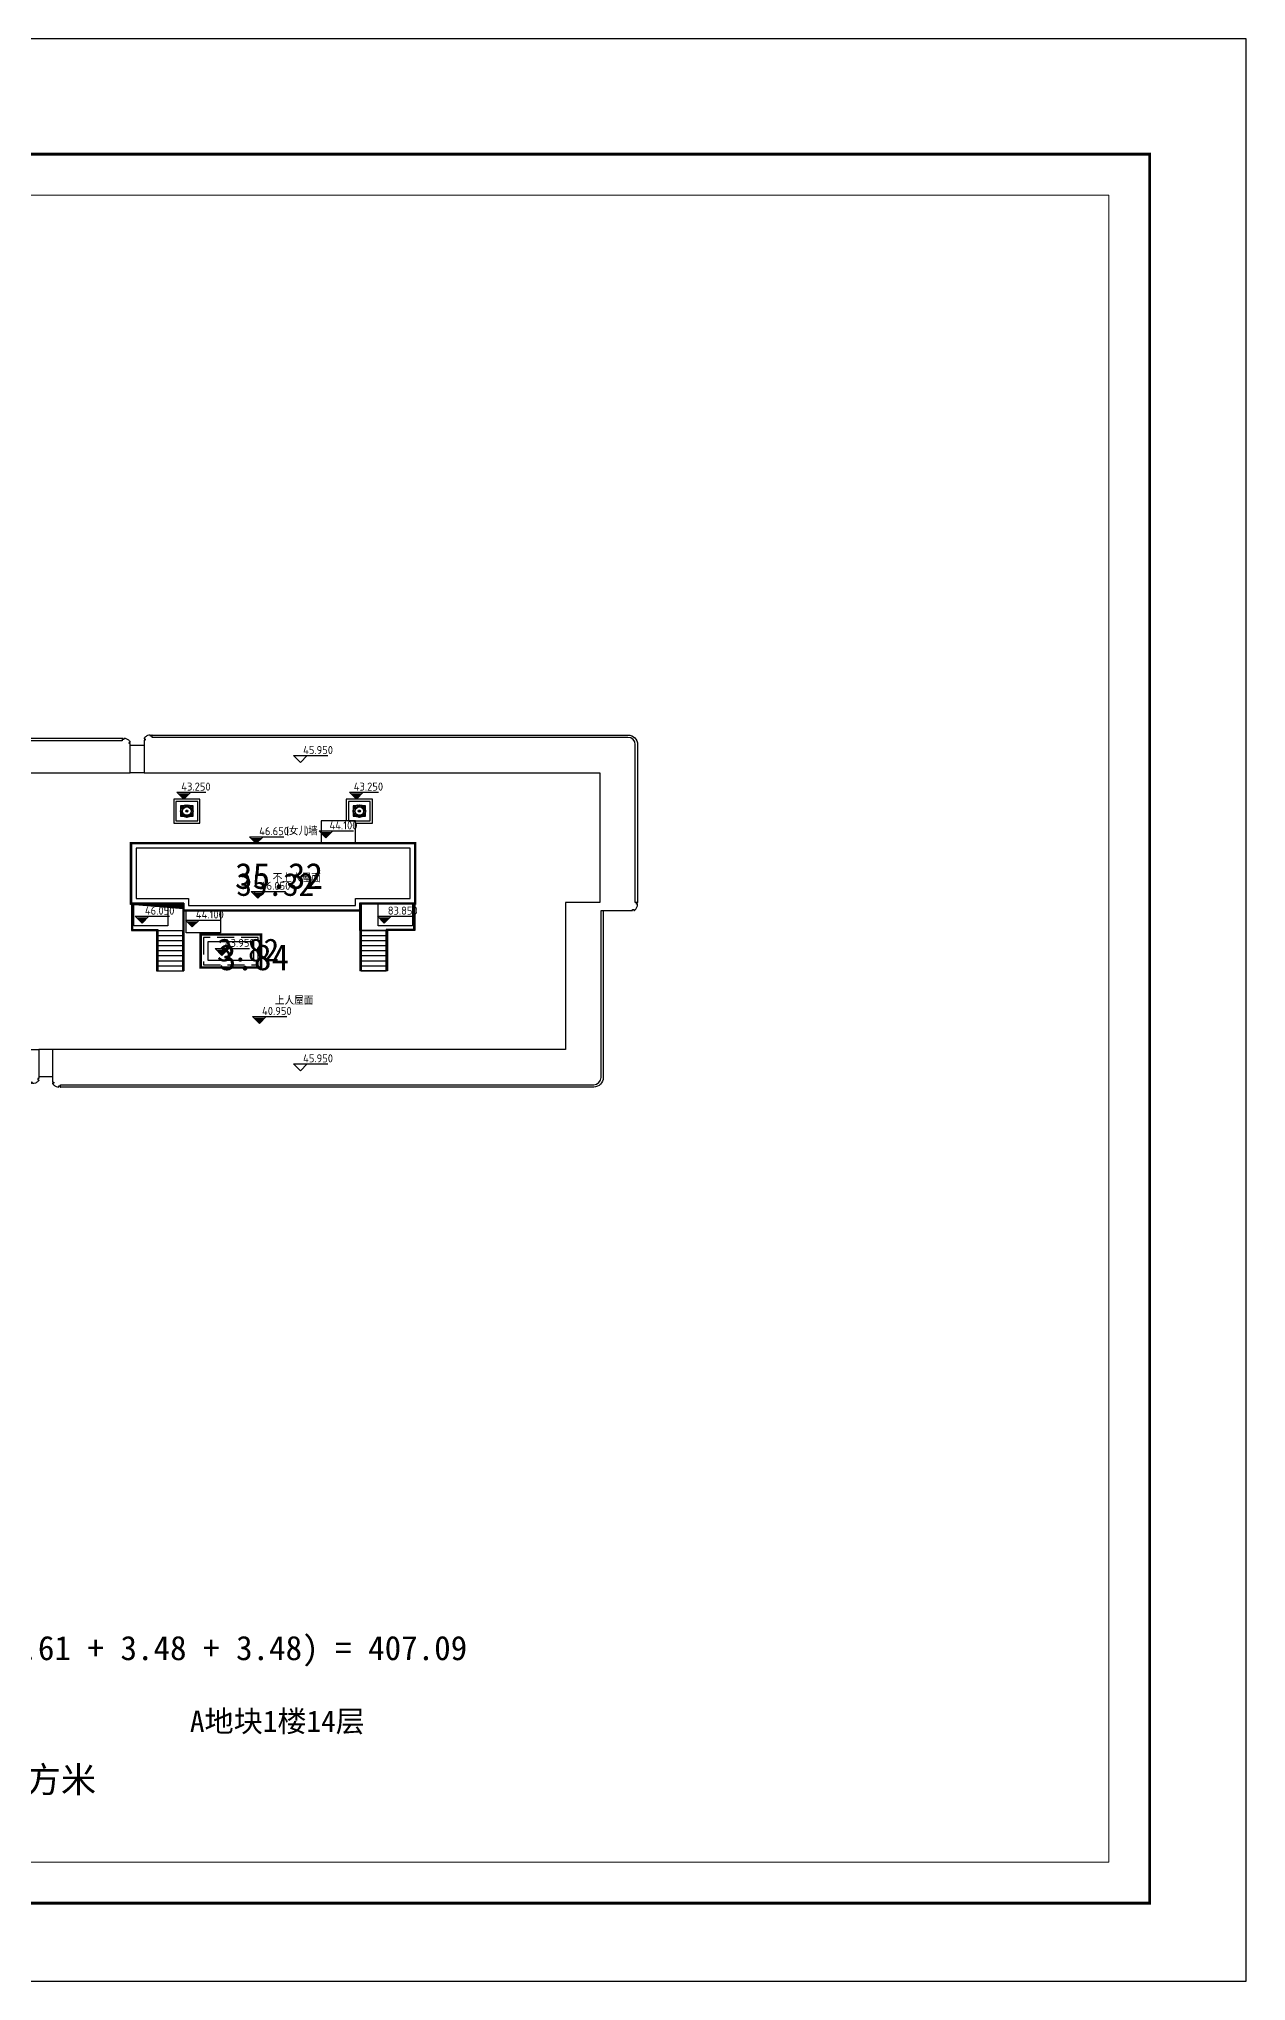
# Model space of a CAD drawing. Extents: x 512858 to 514372, y -232486 to -231710.
# Drawn here: x 513229.4 to 513282.3, y -232284.2 to -232199.2 of the extents above; entities that cross this region are included whole.
import ezdxf

# ---------------------------------------------------------------- set-up
doc = ezdxf.new("R2010")
doc.units = 0
doc.header["$LTSCALE"] = 1000
doc.linetypes.add('__DASH', pattern=[0.35, 0.25, -0.1])
doc.linetypes.add('DASH', pattern=[0.35, 0.25, -0.1])
doc.layers.get('0').update_dxf_attribs({"color": 252})
for name, color, linetype in [('$0$A-STAIR', 32, 'Continuous'), ('$计容结果', 7, 'Continuous'), ('$计算结果', 7, 'Continuous'), ('$面积结果', 7, 'Continuous'), ('A-ANNO-100-DIM-E', 253, 'Continuous'), ('A-ANNO-100-TXT', 252, 'Continuous'), ('A-METAL-E', 253, 'Continuous'), ('A-STR-CONC-E', 253, 'Continuous'), ('A-STR-CONC-H', 253, 'Continuous'), ('PUB_TEXT', 252, 'Continuous')]:
    doc.layers.add(name, color=color, linetype=linetype)
doc.layers.add('图廓', color=252, linetype='Continuous', lineweight=9)
doc.layers.add('面积-计容-住宅-1', color=1, linetype='Continuous', lineweight=0)
doc.layers.add('打印图框', color=252, linetype='Continuous', plot=False)
doc.styles.add('dw', font='simhei.ttf')
doc.styles.add('TYDG_02', font='TSSDENG.shx', dxfattribs={"width": 0.8, "bigfont": 'hztxt.shx'})

# ---------------------------------------------------------------- blocks, each defined once
blk = doc.blocks.new('1新85A$C5F072A63')
at = {"linetype": 'Continuous'}
for radius in [300, 200, 50, 10]:
    blk.add_circle((-0.9320527161326027, 9.956469139928231), radius, dxfattribs=at)
for centre, start, end in [((-156.4896849268116, -147.6269603977853), 99.06502363554472, 130.6551675258132), ((-100.180194730463, -187.9842303399055), 117.0650236342412, 148.6551675272022), ((-197.572110248555, -91.84432642426691), 81.06502363534958, 112.6551675292822), ((-219.4060366672347, -26.09672129302635), 63.06502363550231, 94.65516752950982), ((-219.8542073389981, 43.18002131508547), 45.0650236347464, 76.65516752947576), ((-198.8727521959809, 109.2046111543023), 27.06502363499992, 58.65516753063955), ((-158.5154822539043, 165.5141013505345), 9.065023635544703, 40.65516752753221), ((-102.7328482803277, 206.596526672336), 351.0650236360438, 22.6551675271011), ((-36.98524314910173, 228.4304530910158), 333.0650236358679, 4.65516752950991), ((32.29149945906829, 228.8786237627792), 315.0650236341548, 346.6551675296682), ((98.31608929816866, 207.8971686197037), 297.0650236342412, 328.6551675272022), ((-34.1556048913626, -208.9656854829227), 135.0650236341549, 166.6551675296682), ((35.12113771683653, -208.5175148111593), 153.0650236358679, 184.6551675295099), ((100.8687428480625, -186.6835883924796), 171.0650236360437, 202.6551675271011), ((156.6513768215955, -145.6011630707362), 189.0650236355447, 220.6551675275322), ((197.008646763672, -89.29167287438759), 207.0650236349999, 238.6551675260564), ((217.9901019067038, -23.26708303528721), 225.0650236347464, 256.6551675286645), ((217.5419312349404, 46.00965957288281), 243.0650236355023, 274.6551675278479), ((195.7080048162607, 111.7572647041234), 261.0650236353496, 292.6551675292822), ((154.6255794944591, 167.5398986776418), 279.0650236355447, 310.6551675298836)]:
    blk.add_arc(centre, 221.4288016583392, start, end, dxfattribs=at)

msp = doc.modelspace()

# ---------------------------------------------------------------- hatches: boundary and pattern name
at = {"layer": 'A-ANNO-100-DIM-E'}
for points in [[(513235.7857405987, -232232.437116676), (513235.5357405987, -232232.187116676), (513236.0357405987, -232232.187116676)], [(513243.3357834975, -232232.437116676), (513243.0857834975, -232232.187116676), (513243.5857834975, -232232.187116676)], [(513242.0047373158, -232234.1323260663), (513242.2547373158, -232233.8823260663), (513241.7547373158, -232233.8823260663)], [(513238.9555823638, -232234.3871149252), (513239.2055823638, -232234.1371149252), (513238.7055823638, -232234.1371149252)], [(513239.0316638776, -232236.7778011434), (513239.2816638776, -232236.5278011434), (513238.7816638776, -232236.5278011434)], [(513233.9566157951, -232237.8634523373), (513234.2066157951, -232237.6134523373), (513233.7066157951, -232237.6134523373)], [(513236.1556976373, -232238.0323256376), (513236.4056976373, -232237.7823256376), (513235.9056976373, -232237.7823256376)], [(513244.5554875471, -232237.8634523373), (513244.8054875471, -232237.6134523373), (513244.3054875471, -232237.6134523373)], [(513237.4546354823, -232239.2756319882), (513237.2046354823, -232239.0256319882), (513237.7046354823, -232239.0256319882)], [(513239.0906873091, -232242.2510854896), (513238.8406873091, -232242.0010854896), (513239.3406873091, -232242.0010854896)]]:
    msp.add_hatch(color=256, dxfattribs=at).paths.add_polyline_path(points)

# ---------------------------------------------------------------- linework, layer by layer
at = {"layer": '$0$A-STAIR'}
for p, q in [((513234.6435975409, -232239.9471155855), (513234.6435975409, -232238.1871155855)), ((513234.6435975409, -232238.1871155855), (513235.7435975409, -232238.1871155855)), ((513235.7435975409, -232239.9471155855), (513235.7435975409, -232238.1871155855)), ((513243.5435971085, -232239.9471155855), (513243.5435971085, -232238.1871155855)), ((513243.5435971085, -232238.1871155855), (513244.6435971084, -232238.1871155855)), ((513244.6435971084, -232239.9471155855), (513244.6435971084, -232238.1871155855)), ((513234.6435975409, -232238.4071155855), (513235.7435975409, -232238.4071155855)), ((513234.6435975409, -232238.6271155855), (513235.7435975409, -232238.6271155855)), ((513234.6435975409, -232238.8471155855), (513235.7435975409, -232238.8471155855)), ((513234.6435975409, -232239.0671155855), (513235.7435975409, -232239.0671155855)), ((513243.5435971085, -232238.4071155855), (513244.6435971084, -232238.4071155855)), ((513243.5435971085, -232238.6271155855), (513244.6435971084, -232238.6271155855)), ((513243.5435971085, -232238.8471155855), (513244.6435971084, -232238.8471155855)), ((513243.5435971085, -232239.0671155855), (513244.6435971084, -232239.0671155855)), ((513234.6435975409, -232239.2871155855), (513235.7435975409, -232239.2871155855)), ((513234.6435975409, -232239.5071155855), (513235.7435975409, -232239.5071155855)), ((513234.6435975409, -232239.7271155855), (513235.7435975409, -232239.7271155855)), ((513234.6435975409, -232239.9471155855), (513235.7435975409, -232239.9471155855)), ((513243.5435971085, -232239.2871155855), (513244.6435971084, -232239.2871155855)), ((513243.5435971085, -232239.5071155855), (513244.6435971084, -232239.5071155855)), ((513243.5435971085, -232239.7271155855), (513244.6435971084, -232239.7271155855)), ((513243.5435971085, -232239.9471155855), (513244.6435971084, -232239.9471155855))]:
    msp.add_line(p, q, dxfattribs=at)
for points in [[(513233.4935998745, -232238.1871155855), (513235.7935975409, -232238.1871155855), (513235.7935975409, -232236.9871155855), (513233.4935998745, -232236.9871155855)], [(513245.8935971085, -232238.1871155855), (513243.4935971085, -232238.1871155855), (513243.4935971085, -232236.9871155855), (513245.8935971085, -232236.9871155855)]]:
    msp.add_lwpolyline(points, close=True, dxfattribs=at)
for points in [[(513233.4935998745, -232236.9871155855), (513233.4935998745, -232238.1871155855), (513234.5935975409, -232238.1871155855), (513234.5935975409, -232239.9471155855)], [(513233.5435998745, -232236.9871155855), (513233.5435998745, -232238.1371155855), (513234.6435975409, -232238.1371155855), (513234.6435975409, -232239.9471155855)], [(513235.7435975409, -232236.9871155855), (513235.7435975409, -232239.9471155855)], [(513235.7935975409, -232237.2871144965), (513235.7935975409, -232239.9471155855)], [(513243.4935971085, -232237.2871144965), (513243.4935971085, -232239.9471155855)], [(513243.5435971085, -232236.9871155855), (513243.5435971085, -232239.9471155855)], [(513245.8435971085, -232236.9871155855), (513245.8435971085, -232238.1371155855), (513244.6435971085, -232238.1371155855), (513244.6435971085, -232239.9471155855)], [(513245.8935971085, -232236.9871155855), (513245.8935971085, -232238.1871155855), (513244.6935971085, -232238.1871155855), (513244.6935971085, -232239.9471155855)], [(513234.5935975409, -232239.9471155855), (513235.7935975409, -232239.9471155855)], [(513244.6935971085, -232239.9471155855), (513243.4935971085, -232239.9471155855)]]:
    msp.add_lwpolyline(points, dxfattribs=at)
at = {"layer": 'A-ANNO-100-DIM-E'}
for p, q in [((513240.886736311, -232230.8378579648), (513240.586736311, -232230.5378579648)), ((513240.586736311, -232230.5378579648), (513242.086736311, -232230.5378579648)), ((513240.886736311, -232230.8378579648), (513241.186736311, -232230.5378579648)), ((513235.7857405987, -232232.437116676), (513235.4857405987, -232232.137116676)), ((513235.4857405987, -232232.137116676), (513236.7544934707, -232232.137116676)), ((513235.7857405987, -232232.437116676), (513236.0857405987, -232232.137116676)), ((513243.3357834975, -232232.437116676), (513243.0357834975, -232232.137116676)), ((513243.0357834975, -232232.137116676), (513244.3045363695, -232232.137116676)), ((513243.3357834975, -232232.437116676), (513243.6357834975, -232232.137116676)), ((513238.9555823638, -232234.3871149252), (513238.6555823638, -232234.0871149252)), ((513238.6555823638, -232234.0871149252), (513240.1630823638, -232234.0871149252)), ((513238.9555823638, -232234.3871149252), (513239.2555823638, -232234.0871149252)), ((513242.0047373158, -232234.1323260663), (513241.7047373158, -232233.8323260663)), ((513241.7047373158, -232233.8323260663), (513243.2122373158, -232233.8323260663)), ((513242.0047373158, -232234.1323260663), (513242.3047373158, -232233.8323260663)), ((513239.0316638776, -232236.7778011434), (513238.7316638776, -232236.4778011434)), ((513238.7316638776, -232236.4778011434), (513240.2391638776, -232236.4778011434)), ((513239.0316638776, -232236.7778011434), (513239.3316638776, -232236.4778011434)), ((513233.9566157951, -232237.8634523373), (513233.6566157952, -232237.5634523373)), ((513233.6566157952, -232237.5634523373), (513235.1641157952, -232237.5634523373)), ((513233.9566157951, -232237.8634523373), (513234.2566157951, -232237.5634523373)), ((513236.1556976373, -232238.0323256376), (513235.8556976373, -232237.7323256377)), ((513235.8556976373, -232237.7323256377), (513237.3631976373, -232237.7323256377)), ((513236.1556976373, -232238.0323256376), (513236.4556976373, -232237.7323256377)), ((513244.5554875471, -232237.8634523373), (513244.2554875471, -232237.5634523373)), ((513244.2554875471, -232237.5634523373), (513245.7629875471, -232237.5634523373)), ((513244.5554875471, -232237.8634523373), (513244.8554875471, -232237.5634523373)), ((513237.4546354823, -232239.2756319882), (513237.1546354823, -232238.9756319882)), ((513237.1546354823, -232238.9756319882), (513238.6621354823, -232238.9756319882)), ((513237.4546354823, -232239.2756319882), (513237.7546354823, -232238.9756319882)), ((513239.0906873091, -232242.2510854896), (513238.7906873091, -232241.9510854895)), ((513238.7906873091, -232241.9510854895), (513240.2906873091, -232241.9510854895)), ((513239.0906873091, -232242.2510854896), (513239.3906873091, -232241.9510854895)), ((513240.886736311, -232244.3257833343), (513240.586736311, -232244.0257833343)), ((513240.586736311, -232244.0257833343), (513242.086736311, -232244.0257833343)), ((513240.886736311, -232244.3257833343), (513241.186736311, -232244.0257833343))]:
    msp.add_line(p, q, dxfattribs=at)
at = {"layer": 'A-METAL-E'}
for points in [[(513233.0936034219, -232229.7870956425), (513224.1936059718, -232229.7870789141), (513224.1936059718, -232231.2871168446), (513233.4436034219, -232231.2871168446), (513233.4436034219, -232230.0071180085), (513233.3936034219, -232230.0071180085), (513233.3936034219, -232229.9571180085), (513233.4436034219, -232229.9571180085), (513233.4436034219, -232229.9371180085, 0.0242645401046559), (513233.4238224421, -232229.9106714262, 0.0242645401046624), (513233.4015721966, -232229.8862657823, 0.0973743972939086), (513233.2923346816, -232229.8132980139, 0.0973743972939021), (513233.1636034219, -232229.7871180085), (513233.1636034219, -232229.8371180086), (513233.1136034219, -232229.8371180086), (513233.1136034219, -232229.7871180085), (513233.0936034219, -232229.7871180085), (513233.0936034219, -232229.8870956425), (513224.1936059718, -232229.8870956425)], [(513230.0436015815, -232244.8671178304), (513230.0436015815, -232244.8871178304, 0.0242645401046559), (513230.0633825614, -232244.9135644127, 0.0242645401046624), (513230.0856328068, -232244.9379700567, 0.0973743972939086), (513230.1948703218, -232245.010937825, 0.0973743972939021), (513230.3236015815, -232245.0371178304), (513230.3236015815, -232244.9871178304), (513230.3736015816, -232244.9871178304), (513230.3736015816, -232245.0371178304), (513230.3936015815, -232245.0371178304), (513230.3936015815, -232244.9371178304), (513253.7235922563, -232244.9371177931, 0.4142135619042993), (513254.0435933446, -232244.6171167042), (513254.0435933446, -232237.3171147681), (513255.4235954605, -232237.3171149551), (513255.4235954605, -232237.2671149551), (513255.4735954606, -232237.2671149551), (513255.4735954606, -232237.3171149551), (513255.4935954605, -232237.3171149551, 0.0242645401046559), (513255.5200420429, -232237.2973339753, 0.0242645401046624), (513255.5444476868, -232237.2750837298, 0.0973743972939086), (513255.6174154552, -232237.1658462148, 0.0973743972939021), (513255.6435954606, -232237.0371149551), (513255.5935954606, -232237.0371149551), (513255.5935954606, -232236.9871149551), (513255.6435954606, -232236.9871149551), (513255.6435954606, -232236.9671149551), (513255.5436042703, -232236.9671149425), (513255.5435938921, -232230.0571162119, 0.4142131656770334), (513255.2235920884, -232229.7371149361), (513234.3935943018, -232229.7371180085), (513234.3935943018, -232229.6371180086), (513234.3735943018, -232229.6371180086), (513234.3735943018, -232229.6871180086), (513234.3235943018, -232229.6871180086), (513234.3235943018, -232229.6371180086, 0.0973743972939021), (513234.1948630421, -232229.6632980139, 0.0973743972939086), (513234.0856255271, -232229.7362657823, 0.0242645401046624), (513234.0633752816, -232229.7606714263, 0.0242645401046559), (513234.0435943018, -232229.7871180086), (513234.0435943018, -232229.8071180086)], [(513234.3935942693, -232229.6371180086), (513255.2235920737, -232229.637114936, -0.4142131656773772), (513255.6435938921, -232230.0571160617), (513255.6436042702, -232236.9671149551)], [(513224.1936060296, -232237.3871184519), (513224.1936060296, -232236.4871155775), (513226.2905972748, -232236.4871155775), (513226.2905972748, -232243.3871156242), (513229.4436107017, -232243.3871156242), (513229.4436107017, -232244.6671178304), (513229.3936107017, -232244.6671178304), (513229.3936107017, -232244.7171178304), (513229.4436107017, -232244.7171178304), (513229.4436107017, -232244.7371178304, -0.0242645401046559), (513229.4238297218, -232244.7635644127, -0.0242645401046624), (513229.4015794763, -232244.7879700567, -0.0973743972939086), (513229.2923419614, -232244.860937825, -0.0973743972939021), (513229.1636107016, -232244.8871178304), (513229.1636107016, -232244.8371178304), (513229.1136107016, -232244.8371178304), (513229.1136107016, -232244.8871178304), (513229.0936107016, -232244.8871178304), (513229.0936107016, -232244.7871178304), (513225.6636136991, -232244.7871178304, -0.414213562382525), (513225.4936126102, -232244.6171167416), (513225.4936126104, -232237.2871184518), (513224.1936060296, -232237.2871184518)], [(513254.1435933445, -232237.3171147816), (513254.1435933445, -232244.6171167042, -0.4142135619042893), (513253.7235922564, -232245.0371177931), (513230.3936098662, -232245.0371178304)]]:
    msp.add_lwpolyline(points, format="xyb", dxfattribs=at)
for points in [[(513234.0435943018, -232229.7871180086), (513234.0435943018, -232229.8071180086), (513234.0935943018, -232229.8071180086), (513234.0935943018, -232229.8571180086), (513234.0435943018, -232229.8571180086), (513234.0435943018, -232231.2871168446), (513253.9935973226, -232231.2871168446)], [(513253.9935973226, -232231.2871168446), (513253.9935983317, -232236.9671147471), (513252.4935982609, -232236.9671145579), (513252.4935973907, -232243.3871156242), (513230.0436015815, -232243.3871156242), (513230.0436015815, -232244.8171178304), (513230.0936015815, -232244.8171178304), (513230.0936015815, -232244.8671178304), (513230.0436015815, -232244.8671178304), (513230.0436015815, -232244.8871178304)]]:
    msp.add_lwpolyline(points, dxfattribs=at)
at = {"layer": 'A-STR-CONC-E', "color": 9}
for points in [[(513234.0435943018, -232230.0871168446), (513233.4436034219, -232230.0871168446)], [(513234.0435943018, -232231.2871168446), (513233.4436034219, -232231.2871168446)], [(513230.0436015815, -232243.3871156242), (513229.4436107017, -232243.3871156242)], [(513230.0436015815, -232244.5871156242), (513229.4436107017, -232244.5871156242)]]:
    msp.add_lwpolyline(points, dxfattribs=at)
at = {"layer": 'A-STR-CONC-E'}
for points in [[(513236.4935640767, -232232.437116676), (513235.3435640768, -232232.437116676), (513235.3435640768, -232233.487116676), (513236.4935640767, -232233.487116676)], [(513236.1935640767, -232232.737116676), (513235.6435640767, -232232.737116676), (513235.6435640767, -232233.187116676), (513236.1935640767, -232233.187116676)], [(513243.7436069755, -232232.737116676), (513243.1936069755, -232232.737116676), (513243.1936069755, -232233.187116676), (513243.7436069755, -232233.187116676)]]:
    msp.add_lwpolyline(points, close=True, dxfattribs=at)
for points in [[(513243.2935970004, -232233.487116676), (513244.0436069755, -232233.487116676), (513244.0436069755, -232232.437116676), (513242.8936069756, -232232.437116676), (513242.8936069756, -232233.3871155855)], [(513243.2935970004, -232234.3871155855), (513243.2935970004, -232233.3871155855), (513241.7935970004, -232233.3871155855), (513241.7935970004, -232234.3871155855)], [(513237.3935973247, -232237.2871144965), (513237.3935973247, -232238.2871144965), (513235.8935973247, -232238.2871144965), (513235.8935973247, -232237.2871144965)]]:
    msp.add_lwpolyline(points, dxfattribs=at)
at = {"layer": 'A-STR-CONC-E', "elevation": 2.30159e-11}
for points in [[(513245.8935829683, -232234.3871149252), (513233.4935869077, -232234.3871149252), (513233.4935867377, -232236.987116014), (513235.7935869077, -232236.9871163689), (513235.7935869077, -232237.2871163858), (513243.4935829683, -232237.2871163858), (513243.4935829683, -232236.9871164425), (513245.8935829683, -232236.9871166475)], [(513245.6935829683, -232234.5871149252), (513233.6935868947, -232234.5871149252), (513233.6935867508, -232236.7871160449), (513235.9935869077, -232236.7871163997), (513235.9935869077, -232237.0871163858), (513243.2935829683, -232237.0871163858), (513243.2935829683, -232236.7871164254), (513245.6935829683, -232236.7871166304)], [(513239.1435938566, -232238.3871166743), (513236.5435938566, -232238.3871166743), (513236.5435938566, -232239.787115536), (513239.1435938566, -232239.787115536)], [(513238.8435938566, -232238.6871166743), (513236.8435938566, -232238.6871166743), (513236.8435938566, -232239.487115536), (513238.8435938566, -232239.487115536)]]:
    msp.add_lwpolyline(points, close=True, dxfattribs=at)
for points in [[(513235.0935857345, -232236.9871155855), (513235.0935857345, -232237.9871155855), (513233.5935857345, -232237.9871155855), (513233.5935857345, -232236.9871155855)], [(513245.7935829682, -232236.9871155855), (513245.7935829682, -232237.9871155855), (513244.2935829682, -232237.9871155855), (513244.2935829682, -232236.9871155855)]]:
    msp.add_lwpolyline(points, dxfattribs=at)
at = {"layer": 'A-STR-CONC-H', "linetype": '__DASH'}
for points in [[(513236.3935640767, -232232.537116676), (513235.4435640767, -232232.537116676), (513235.4435640767, -232233.387116676), (513236.3935640767, -232233.387116676)], [(513243.9436069755, -232232.537116676), (513242.9936069755, -232232.537116676), (513242.9936069755, -232233.387116676), (513243.9436069755, -232233.387116676)]]:
    msp.add_lwpolyline(points, close=True, dxfattribs=at)
at = {"layer": 'A-STR-CONC-H', "linetype": 'DASH', "ltscale": 0.003, "elevation": 2.30159e-11}
msp.add_lwpolyline([(513239.0435938566, -232238.4871166743), (513236.6435938566, -232238.4871166743), (513236.6435938566, -232239.687115536), (513239.0435938566, -232239.687115536)], close=True, dxfattribs=at)
at = {"layer": '图廓', "color": 0, "const_width": 0.1190917728, "elevation": -4.60318e-11}
msp.add_lwpolyline([(513173.2498816216, -232204.2237659228), (513278.0506416858, -232204.2237659228), (513278.0506416858, -232280.7402299468), (513173.2498816216, -232280.7402299468)], close=True, dxfattribs=at)
at = {"layer": '图廓', "color": 0, "elevation": -4.60318e-11}
msp.add_lwpolyline([(513175.036258214, -232206.0101425147), (513276.2642650948, -232206.0101425147), (513276.2642650948, -232278.9538533546), (513175.036258214, -232278.9538533546)], close=True, dxfattribs=at)
at = {"layer": '打印图框', "color": 6, "ltscale": 0.5, "elevation": -4.60318e-11}
msp.add_lwpolyline([(513168.9681795895, -232284.1522045916), (513282.2766552765, -232284.1522045916), (513282.2766552765, -232199.1784612748), (513168.9681795895, -232199.1784612748)], close=True, dxfattribs=at)
at = {"layer": '面积-计容-住宅-1', "const_width": 0.1}
msp.add_lwpolyline([(513233.4685847952, -232237.0121160187), (513233.4685847952, -232234.3621155855), (513245.918595166, -232234.3621155855), (513245.918595166, -232237.0121155855), (513243.518595166, -232237.0121155858), (513243.518595166, -232237.3121144966), (513235.7685955985, -232237.3121144966), (513235.7685955984, -232237.0121155902)], close=True, dxfattribs=at)
at = {"layer": '面积-计容-住宅-1', "const_width": 0.1, "elevation": 2.30159e-11}
msp.add_lwpolyline([(513236.5185938566, -232238.3621166743), (513239.1685938566, -232238.3621166743), (513239.1685938566, -232239.812115536), (513236.5185938566, -232239.812115536)], close=True, dxfattribs=at)

# ---------------------------------------------------------------- block references
at = {"color": 8, "linetype": 'DASH', "xscale": 0.0009166666666664, "yscale": 0.0009166666666664, "zscale": 0.0009166666666664, "rotation": 90}
for p in [(513235.9276908401, -232232.9612622943), (513243.477733739, -232232.9612622943)]:
    msp.add_blockref('1新85A$C5F072A63', p, dxfattribs=at)

# ---------------------------------------------------------------- texts
at = {"layer": '$计容结果', "style": 'dw'}
msp.add_text('本层计容建筑面积407.09平方米', height=1.1330847568699391, dxfattribs=at).set_placement((513210.3257898596, -232275.9022906477))
at = {"layer": '$计算结果', "insert": (513183.1317390503, -232271.4061430941), "char_height": 1.0621717914600595, "width": 84.98135676524544, "attachment_point": 4, "style": 'dw'}
msp.add_mtext('  住宅计容面积：339.31 + 35.32 + 3.84 + 0.5*(18.84 + 18.84 + 12.61 + 3.48 + 3.48) = 407.09\\P本层计容建筑面积：407.09 = 407.09\\P总面积：407.09 = 407.09', dxfattribs=at)
at = {"layer": '$面积结果', "color": 1, "style": 'dw'}
for s, p in [('35.32', (513238.0241264138, -232236.36589562)), ('3.84', (513237.3099256884, -232239.92489083493))]:
    msp.add_text(s, height=1.1330847568699391, dxfattribs=at).set_placement(p)
at = {"layer": 'A-ANNO-100-TXT', "style": 'TYDG_02'}
for s, p in [('不上人屋面', (513239.6712578277, -232236.0688667598)), ('上人屋面', (513239.7680637367, -232241.4324342186))]:
    msp.add_text(s, height=0.3375886524822695, dxfattribs=at).set_placement(p)
at = {"layer": 'PUB_TEXT', "color": 253, "style": 'TYDG_02'}
for s, height, p in [('45.950', 0.35, (513241.0054874725, -232230.4678579648)), ('43.250', 0.35, (513235.6742638119, -232232.067116676)), ('43.250', 0.35, (513243.2243067107, -232232.067116676)), ('46.650', 0.35, (513239.082852705, -232234.0171149252)), ('(', 0.35, (513240.2630823638, -232234.0171149252)), ('女儿墙', 0.3375886524822695, (513240.3797490305, -232234.0171149252)), (')', 0.35, (513241.116983073, -232234.0171149252)), ('44.100', 0.35, (513242.1611743237, -232233.7623260663)), ('46.050', 0.35, (513239.1589342188, -232236.4078011434)), ('46.050', 0.35, (513234.0838861364, -232237.4934523373)), ('44.100', 0.35, (513236.3121346452, -232237.6623256376)), ('83.850', 0.35, (513244.711924555, -232237.4934523373)), ('43.950', 0.35, (513237.5808866438, -232238.9056319882)), ('40.950', 0.35, (513239.2094384706, -232241.8810854896)), ('45.950', 0.35, (513241.0054874725, -232243.9557833343))]:
    msp.add_text(s, height=height, dxfattribs=at).set_placement(p)
at = {"layer": '图廓', "color": 0, "style": 'dw'}
msp.add_text('A地块1楼14层', height=0.9360000000000002, dxfattribs=at).set_placement((513236.0532968283, -232273.2483328694))
at = {"layer": '面积-计容-住宅-1', "style": 'dw'}
for s, p in [('35.32', (513238.0863899677, -232236.6726417279)), ('3.82', (513237.2369818276, -232239.5377969536))]:
    msp.add_text(s, height=1, dxfattribs=at).set_placement(p)

doc.saveas('drawing.dxf')
